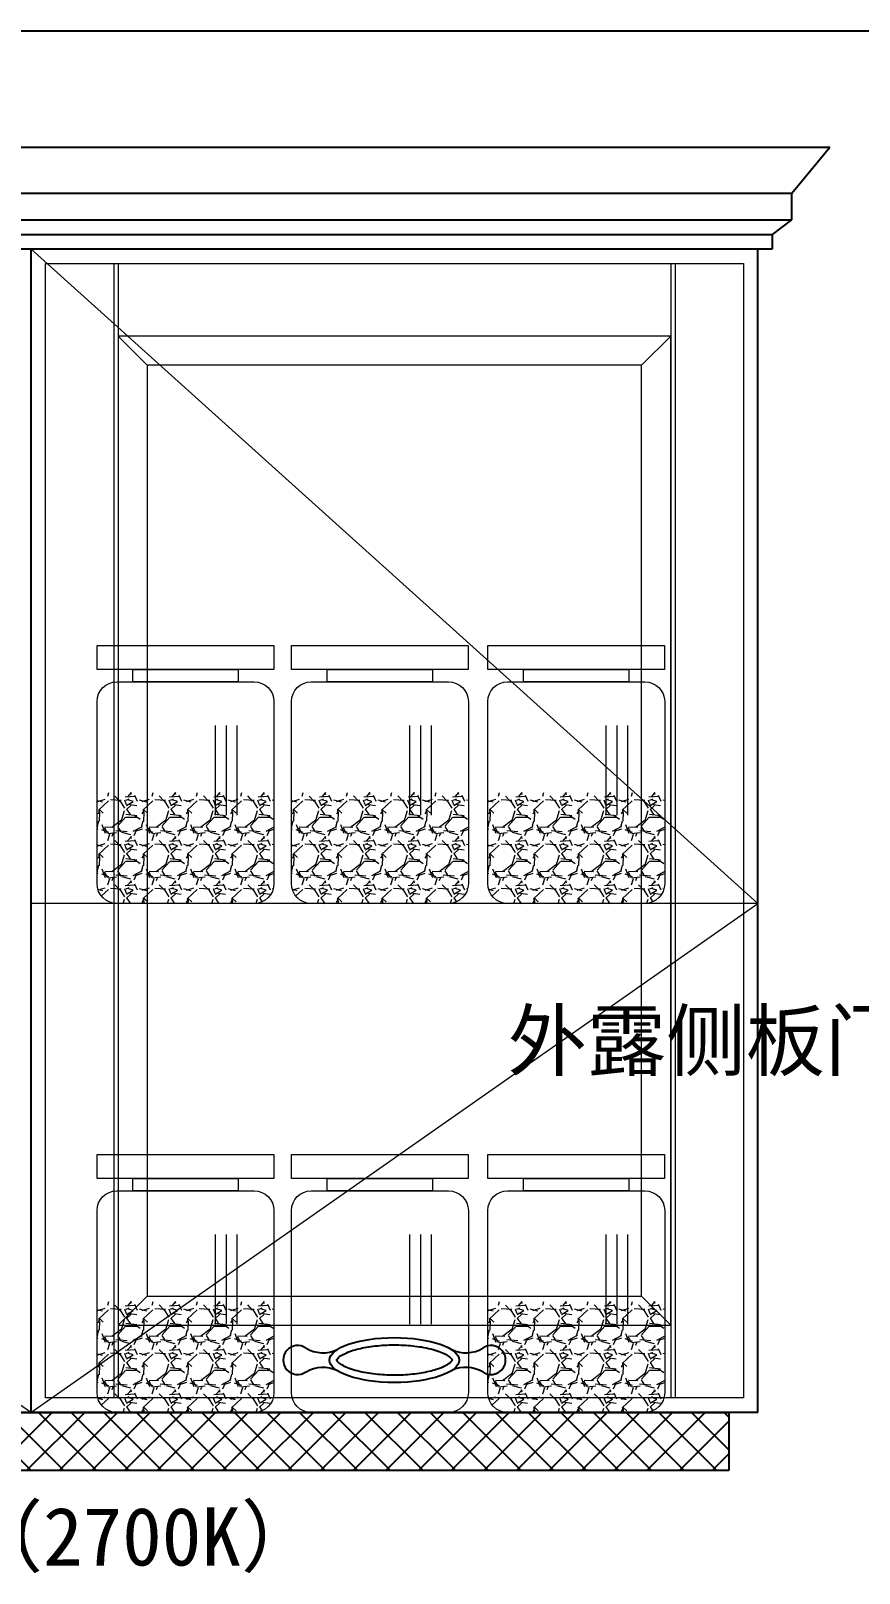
# Model space of a CAD drawing. Header units: millimetres. Extents: x 3104083 to 3173399, y -3165492 to -3044687.
# Drawn here: x 3115591 to 3116160, y -3099608 to -3098548 of the extents above; entities that cross this region are included whole.
import ezdxf

# ---------------------------------------------------------------- set-up
doc = ezdxf.new("R2010")
doc.units = ezdxf.units.MM
doc.header["$LTSCALE"] = 500
doc.header["$MEASUREMENT"] = 0
doc.linetypes.add('ACAD_ISO03W100', pattern=[30, 12, -18])
doc.layers.add('ZB_厨柜', color=7, linetype='CONTINUOUS')
doc.layers.add('柜体', color=2, linetype='CONTINUOUS')
doc.layers.add('墙体', color=6, linetype='CONTINUOUS', lineweight=25)
doc.layers.add('辅助线', color=252, linetype='CONTINUOUS', lineweight=13)
doc.styles.add('ZB_宋体', font='SimSun.ttf', dxfattribs={"height": 80})

# ---------------------------------------------------------------- blocks, each defined once
blk = doc.blocks.new('182')
at = {"layer": 'ZB_厨柜', "color": 253}
for centre, radius, start, end in [((71329.5, -32480.6), 10, 55.1094, 304.8906), ((71346.9, -32452.8), 22.8, 239.4342, 295.2951), ((71445.2, -32452.8), 22.8, 244.7079, 300.5688), ((71462.5, -32480.6), 10, 234.9056, 124.8807), ((71346.9, -32508.5), 22.8, 64.7049, 120.5658), ((71445.2, -32508.4), 22.8, 59.4372, 115.298)]:
    blk.add_arc(centre, radius, start, end, dxfattribs=at)
blk.add_ellipse((71396, -32480.6), major_axis=(-44.6, 0), ratio=0.345562, dxfattribs=at)
blk.add_open_spline([(71356.4, -32480.6), (71356.4, -32480.6), (71356.4, -32480.7), (71356.4, -32480.8), (71356.5, -32480.9), (71356.7, -32481.3), (71356.8, -32481.5), (71357.3, -32482), (71357.5, -32482.3), (71358.6, -32483.2), (71359.5, -32483.8), (71361.9, -32485.1), (71363.4, -32485.8), (71366.6, -32487), (71368.5, -32487.6), (71372.5, -32488.6), (71374.6, -32489.1), (71380.7, -32490.1), (71384.9, -32490.6), (71393.4, -32491.1), (71397.8, -32491.1), (71406.4, -32490.7), (71410.6, -32490.2), (71418.3, -32489), (71421.8, -32488.1), (71426.8, -32486.5), (71428.6, -32485.8), (71431.5, -32484.4), (71432.7, -32483.7), (71434.2, -32482.6), (71434.6, -32482.2), (71435.2, -32481.5), (71435.4, -32481.2), (71435.6, -32480.9), (71435.6, -32480.8), (71435.7, -32480.6), (71435.7, -32480.6), (71435.7, -32480.6), (71435.7, -32480.5), (71435.6, -32480.4), (71435.6, -32480.2), (71435.3, -32479.9), (71435.2, -32479.7), (71434.7, -32479.2), (71434.5, -32478.9), (71433.4, -32478), (71432.4, -32477.3), (71429.9, -32476), (71428.5, -32475.3), (71425.1, -32474.1), (71423.2, -32473.5), (71419.1, -32472.5), (71416.9, -32472), (71410.7, -32471), (71406.5, -32470.6), (71397.9, -32470.1), (71393.5, -32470.1), (71384.9, -32470.6), (71380.8, -32471.1), (71373.1, -32472.4), (71369.6, -32473.3), (71364.7, -32474.9), (71363.1, -32475.6), (71360.3, -32476.9), (71359.2, -32477.6), (71357.8, -32478.7), (71357.4, -32479.1), (71356.8, -32479.8), (71356.6, -32480), (71356.5, -32480.4), (71356.4, -32480.5), (71356.4, -32480.6), (71356.4, -32480.6), (71356.4, -32480.6)], degree=3, knots=[0, 0, 0, 0, 0.09599, 0.09599, 0.19198, 0.19198, 0.28797, 0.28797, 0.38396, 0.38396, 0.56459, 0.56459, 0.74522, 0.74522, 0.92585, 0.92585, 1.10648, 1.10648, 1.409669, 1.409669, 1.712859, 1.712859, 2.016048, 2.016048, 2.319237, 2.319237, 2.516071, 2.516071, 2.712905, 2.712905, 2.839586, 2.839586, 2.966267, 2.966267, 3.06056, 3.06056, 3.154854, 3.154854, 3.249148, 3.249148, 3.343442, 3.343442, 3.437735, 3.437735, 3.532029, 3.532029, 3.714701, 3.714701, 3.897373, 3.897373, 4.080045, 4.080045, 4.262717, 4.262717, 4.567087, 4.567087, 4.871458, 4.871458, 5.175828, 5.175828, 5.480199, 5.480199, 5.672389, 5.672389, 5.86458, 5.86458, 5.989753, 5.989753, 6.114926, 6.114926, 6.208858, 6.208858, 6.283185, 6.283185, 6.283185, 6.283185], dxfattribs=at)

msp = doc.modelspace()

# ---------------------------------------------------------------- hatches: boundary and pattern name
at = {"layer": '柜体'}
h = msp.add_hatch(dxfattribs=at)
h.set_pattern_fill('ANSI37', color=256, scale=5, style=0)
h.set_pattern_definition([(45, (2859236.78, -2992906.624), (-11.22532015, 11.22532015), []), (135, (2859236.78, -2992906.624), (-11.22532015, -11.22532015), [])])
h.paths.add_polyline_path([(3116070.718, -3099537.541), (3116070.718, -3099497.541), (3115040.718, -3099497.541), (3115040.718, -3099537.541)])
at = {"layer": '辅助线', "lineweight": 9}
h = msp.add_hatch(dxfattribs=at)
h.set_pattern_fill('GRAVEL', color=256, scale=1.2, style=0, double=1)
h.set_pattern_definition([(228.0128, (3129802.1102, -3089287.4773), (-243.8402072, -274.32033707), [4.10065, -405.966]), (184.9697, (3129799.367, -3089290.5253), (365.76059167, 30.4797849), [7.03686, -696.648]), (132.5104, (3129792.3566, -3089291.1349), (304.79977822, -335.2803275), [4.961784, -491.2164]), (267.2737, (3129780.4694, -3089298.7549), (30.47986765, 609.59980384), [6.40806, -634.3968]), (292.8337, (3129780.1646, -3089305.1557), (-152.40043267, 365.76020796), [6.28361, -622.0776]), (357.2737, (3129782.603, -3089310.9469), (-609.59980384, 30.47986765), [6.40806, -634.3968]), (37.6942, (3129789.0038, -3089311.2517), (-396.240250335, -304.799728284), [8.47433, -838.9572]), (72.2553, (3129795.7094, -3089306.07), (213.360426786, 670.56019447), [8.00064, -792.0636]), (121.4296, (3129798.1478, -3089298.45), (-243.84006282, 396.23953392), [6.429756, -636.546]), (175.2364, (3129794.795, -3089292.9637), (335.27973664, -30.47971395), [7.340556, -359.6868]), (222.3974, (3129787.4798, -3089292.35405), (-365.760011007, -335.27956381), [9.492936, -939.8016]), (138.8141, (3129810.6446, -3089299.0597), (-213.3598641, 182.8797187), [3.24006, -320.7672]), (171.4692, (3129808.2062, -3089296.926), (396.23939515, -60.9601536), [6.164184, -610.2552]), (225, (3129802.11, -3089296.012), (-6e-15, -30.47998), [4.31051, -38.79468]), (203.1986, (3129799.9766, -3089292.354), (152.4005139, 60.9602673), [2.32129, -229.8072]), (291.8014, (3129797.843, -3089293.2685), (-30.4800214, 91.4400589), [3.28279, -160.8576]), (30.9638, (3129799.062, -3089296.3165), (91.4399035, 60.9600475), [5.33184, -172.3956]), (161.5651, (3129803.634, -3089293.573), (60.960028, -30.4799547), [3.855444, -92.5308]), (16.3895, (3129780.1646, -3089293.2685), (304.80016817, 91.4398098), [5.401056, -534.7056]), (70.3462, (3129785.3462, -3089291.7445), (-121.91966026, -335.27952586), [4.53119, -448.5864]), (293.1986, (3129803.634, -3089287.4773), (-60.9602673, 152.4005139), [4.64256, -227.4864]), (343.6105, (3129805.463, -3089291.7445), (-304.80016817, 91.4398098), [5.401056, -534.7056]), (339.444, (3129780.1646, -3089312.166), (-152.4001892, 60.959926), [5.20842, -255.2124]), (294.7751, (3129785.0414, -3089313.9949), (-152.39964484, 335.27984431), [4.364064, -432.0432]), (66.8014, (3129803.939, -3089317.9573), (60.9602673, 152.4005139), [4.64256, -227.4864]), (17.354, (3129805.7678, -3089313.69), (-396.24002138, -121.9198161), [5.109396, -505.8288]), (69.444, (3129789.0038, -3089317.9573), (-60.959926, -152.4001892), [2.604216, -257.8176]), (101.3099, (3129802.11, -3089317.957), (-30.4798496, 121.9196095), [1.55418, -153.864]), (165.9638, (3129801.805, -3089316.433), (91.4400643, -30.4799472), [6.28361, -119.3886]), (186.009, (3129795.7094, -3089314.9093), (304.79955053, 30.47992882), [5.823204, -576.4968]), (303.6901, (3129799.062, -3089299.06), (-30.4800105, 60.959941), [4.39589, -105.50136]), (353.1572, (3129801.5006, -3089302.7173), (518.16021428, -60.96027302), [7.674684, -759.792]), (60.9454, (3129809.1206, -3089303.6317), (-121.9197164, -213.35949133), [3.138096, -310.6728]), (90, (3129810.645, -3089300.888), (-30.48, 30.48), [1.8288, -28.6512]), (120.2564, (3129795.0998, -3089313.9949), (121.9197416, -213.3598924), [4.234404, -419.2068]), (48.0128, (3129792.9662, -3089310.3373), (243.8402072, 274.32033707), [8.201316, -401.8656]), (0, (3129798.453, -3089304.24), (30.48, 30.48), [7.9248, -22.5552]), (325.3048, (3129806.3774, -3089304.2413), (-304.7994719, 213.36002029), [4.81932, -477.1116]), (254.0546, (3129810.3398, -3089306.9845), (-30.4800778, -121.9202904), [4.43795, -217.4604]), (207.646, (3129809.1206, -3089311.2517), (-579.11979659, -304.8001917), [7.22574, -715.35]), (175.4261, (3129802.7198, -3089314.6045), (-396.24009126, 30.479852535), [7.64435, -756.7896]), (175.4261, (3129802.7198, -3089314.6045), (-396.24009126, 30.479852535), [7.64435, -756.7896])])
h.paths.add_polyline_path([(3115757.917, -3099071.351), (3115636.281, -3099071.351), (3115636.281, -3099133.941, 0.41421356), (3115649.881, -3099147.541), (3115744.317, -3099147.541, 0.41421356), (3115757.917, -3099133.941)])
h = msp.add_hatch(dxfattribs=at)
h.set_pattern_fill('GRAVEL', color=256, scale=1.2, style=0, double=1)
h.set_pattern_definition([(228.0128, (3129935.746, -3089287.4773), (-243.8402072, -274.32033707), [4.10065, -405.966]), (184.9697, (3129933.0029, -3089290.5253), (365.76059167, 30.4797849), [7.03686, -696.648]), (132.5104, (3129925.9925, -3089291.1349), (304.79977822, -335.2803275), [4.961784, -491.2164]), (267.2737, (3129914.1053, -3089298.7549), (30.47986765, 609.59980384), [6.40806, -634.3968]), (292.8337, (3129913.8005, -3089305.1557), (-152.40043267, 365.76020796), [6.28361, -622.0776]), (357.2737, (3129916.2389, -3089310.9469), (-609.59980384, 30.47986765), [6.40806, -634.3968]), (37.6942, (3129922.6397, -3089311.2517), (-396.240250335, -304.799728284), [8.47433, -838.9572]), (72.2553, (3129929.3453, -3089306.07), (213.360426786, 670.56019447), [8.00064, -792.0636]), (121.4296, (3129931.7837, -3089298.45), (-243.84006282, 396.23953392), [6.429756, -636.546]), (175.2364, (3129928.4309, -3089292.9637), (335.27973664, -30.47971395), [7.340556, -359.6868]), (222.3974, (3129921.1157, -3089292.35405), (-365.760011007, -335.27956381), [9.492936, -939.8016]), (138.8141, (3129944.2805, -3089299.0597), (-213.3598641, 182.8797187), [3.24006, -320.7672]), (171.4692, (3129941.842, -3089296.926), (396.23939515, -60.9601536), [6.164184, -610.2552]), (225, (3129935.746, -3089296.012), (-6e-15, -30.47998), [4.31051, -38.79468]), (203.1986, (3129933.6125, -3089292.354), (152.4005139, 60.9602673), [2.32129, -229.8072]), (291.8014, (3129931.479, -3089293.2685), (-30.4800214, 91.4400589), [3.28279, -160.8576]), (30.9638, (3129932.698, -3089296.3165), (91.4399035, 60.9600475), [5.33184, -172.3956]), (161.5651, (3129937.27, -3089293.573), (60.960028, -30.4799547), [3.855444, -92.5308]), (16.3895, (3129913.8005, -3089293.2685), (304.80016817, 91.4398098), [5.401056, -534.7056]), (70.3462, (3129918.982, -3089291.7445), (-121.91966026, -335.27952586), [4.53119, -448.5864]), (293.1986, (3129937.27, -3089287.4773), (-60.9602673, 152.4005139), [4.64256, -227.4864]), (343.6105, (3129939.0989, -3089291.7445), (-304.80016817, 91.4398098), [5.401056, -534.7056]), (339.444, (3129913.8005, -3089312.166), (-152.4001892, 60.959926), [5.20842, -255.2124]), (294.7751, (3129918.6773, -3089313.9949), (-152.39964484, 335.27984431), [4.364064, -432.0432]), (66.8014, (3129937.575, -3089317.9573), (60.9602673, 152.4005139), [4.64256, -227.4864]), (17.354, (3129939.4037, -3089313.69), (-396.24002138, -121.9198161), [5.109396, -505.8288]), (69.444, (3129922.6397, -3089317.9573), (-60.959926, -152.4001892), [2.604216, -257.8176]), (101.3099, (3129935.746, -3089317.957), (-30.4798496, 121.9196095), [1.55418, -153.864]), (165.9638, (3129935.441, -3089316.433), (91.4400643, -30.4799472), [6.28361, -119.3886]), (186.009, (3129929.3453, -3089314.9093), (304.79955053, 30.47992882), [5.823204, -576.4968]), (303.6901, (3129932.698, -3089299.06), (-30.4800105, 60.959941), [4.39589, -105.50136]), (353.1572, (3129935.1365, -3089302.7173), (518.16021428, -60.96027302), [7.674684, -759.792]), (60.9454, (3129942.7565, -3089303.6317), (-121.9197164, -213.35949133), [3.138096, -310.6728]), (90, (3129944.28, -3089300.888), (-30.48, 30.48), [1.8288, -28.6512]), (120.2564, (3129928.7357, -3089313.9949), (121.9197416, -213.3598924), [4.234404, -419.2068]), (48.0128, (3129926.602, -3089310.3373), (243.8402072, 274.32033707), [8.201316, -401.8656]), (0, (3129932.088, -3089304.24), (30.48, 30.48), [7.9248, -22.5552]), (325.3048, (3129940.0133, -3089304.2413), (-304.7994719, 213.36002029), [4.81932, -477.1116]), (254.0546, (3129943.9757, -3089306.9845), (-30.4800778, -121.9202904), [4.43795, -217.4604]), (207.646, (3129942.7565, -3089311.2517), (-579.11979659, -304.8001917), [7.22574, -715.35]), (175.4261, (3129936.3557, -3089314.6045), (-396.24009126, 30.479852535), [7.64435, -756.7896]), (175.4261, (3129936.3557, -3089314.6045), (-396.24009126, 30.479852535), [7.64435, -756.7896])])
h.paths.add_polyline_path([(3115891.552, -3099071.351), (3115769.917, -3099071.351), (3115769.917, -3099133.941, 0.41421356), (3115783.517, -3099147.541), (3115877.952, -3099147.541, 0.41421356), (3115891.552, -3099133.941)])
h = msp.add_hatch(dxfattribs=at)
h.set_pattern_fill('GRAVEL', color=256, scale=1.2, style=0, double=1)
h.set_pattern_definition([(228.0128, (3130070.7528, -3089287.4773), (-243.8402072, -274.32033707), [4.10065, -405.966]), (184.9697, (3130068.0096, -3089290.5253), (365.76059167, 30.4797849), [7.03686, -696.648]), (132.5104, (3130060.9992, -3089291.1349), (304.79977822, -335.2803275), [4.961784, -491.2164]), (267.2737, (3130049.112, -3089298.7549), (30.47986765, 609.59980384), [6.40806, -634.3968]), (292.8337, (3130048.8072, -3089305.1557), (-152.40043267, 365.76020796), [6.28361, -622.0776]), (357.2737, (3130051.2456, -3089310.9469), (-609.59980384, 30.47986765), [6.40806, -634.3968]), (37.6942, (3130057.6464, -3089311.2517), (-396.240250335, -304.799728284), [8.47433, -838.9572]), (72.2553, (3130064.352, -3089306.07), (213.360426786, 670.56019447), [8.00064, -792.0636]), (121.4296, (3130066.7904, -3089298.45), (-243.84006282, 396.23953392), [6.429756, -636.546]), (175.2364, (3130063.4376, -3089292.9637), (335.27973664, -30.47971395), [7.340556, -359.6868]), (222.3974, (3130056.1224, -3089292.35405), (-365.760011007, -335.27956381), [9.492936, -939.8016]), (138.8141, (3130079.2872, -3089299.0597), (-213.3598641, 182.8797187), [3.24006, -320.7672]), (171.4692, (3130076.8488, -3089296.926), (396.23939515, -60.9601536), [6.164184, -610.2552]), (225, (3130070.753, -3089296.012), (-6e-15, -30.47998), [4.31051, -38.79468]), (203.1986, (3130068.6192, -3089292.354), (152.4005139, 60.9602673), [2.32129, -229.8072]), (291.8014, (3130066.4856, -3089293.2685), (-30.4800214, 91.4400589), [3.28279, -160.8576]), (30.9638, (3130067.705, -3089296.3165), (91.4399035, 60.9600475), [5.33184, -172.3956]), (161.5651, (3130072.277, -3089293.573), (60.960028, -30.4799547), [3.855444, -92.5308]), (16.3895, (3130048.8072, -3089293.2685), (304.80016817, 91.4398098), [5.401056, -534.7056]), (70.3462, (3130053.9888, -3089291.7445), (-121.91966026, -335.27952586), [4.53119, -448.5864]), (293.1986, (3130072.277, -3089287.4773), (-60.9602673, 152.4005139), [4.64256, -227.4864]), (343.6105, (3130074.1056, -3089291.7445), (-304.80016817, 91.4398098), [5.401056, -534.7056]), (339.444, (3130048.8072, -3089312.166), (-152.4001892, 60.959926), [5.20842, -255.2124]), (294.7751, (3130053.684, -3089313.9949), (-152.39964484, 335.27984431), [4.364064, -432.0432]), (66.8014, (3130072.5816, -3089317.9573), (60.9602673, 152.4005139), [4.64256, -227.4864]), (17.354, (3130074.4104, -3089313.69), (-396.24002138, -121.9198161), [5.109396, -505.8288]), (69.444, (3130057.6464, -3089317.9573), (-60.959926, -152.4001892), [2.604216, -257.8176]), (101.3099, (3130070.753, -3089317.957), (-30.4798496, 121.9196095), [1.55418, -153.864]), (165.9638, (3130070.448, -3089316.433), (91.4400643, -30.4799472), [6.28361, -119.3886]), (186.009, (3130064.352, -3089314.9093), (304.79955053, 30.47992882), [5.823204, -576.4968]), (303.6901, (3130067.705, -3089299.06), (-30.4800105, 60.959941), [4.39589, -105.50136]), (353.1572, (3130070.1432, -3089302.7173), (518.16021428, -60.96027302), [7.674684, -759.792]), (60.9454, (3130077.7632, -3089303.6317), (-121.9197164, -213.35949133), [3.138096, -310.6728]), (90, (3130079.287, -3089300.888), (-30.48, 30.48), [1.8288, -28.6512]), (120.2564, (3130063.7424, -3089313.9949), (121.9197416, -213.3598924), [4.234404, -419.2068]), (48.0128, (3130061.6088, -3089310.3373), (243.8402072, 274.32033707), [8.201316, -401.8656]), (0, (3130067.095, -3089304.24), (30.48, 30.48), [7.9248, -22.5552]), (325.3048, (3130075.02, -3089304.2413), (-304.7994719, 213.36002029), [4.81932, -477.1116]), (254.0546, (3130078.9824, -3089306.9845), (-30.4800778, -121.9202904), [4.43795, -217.4604]), (207.646, (3130077.7632, -3089311.2517), (-579.11979659, -304.8001917), [7.22574, -715.35]), (175.4261, (3130071.3624, -3089314.6045), (-396.24009126, 30.479852535), [7.64435, -756.7896]), (175.4261, (3130071.3624, -3089314.6045), (-396.24009126, 30.479852535), [7.64435, -756.7896])])
h.paths.add_polyline_path([(3116026.559, -3099071.351), (3115904.924, -3099071.351), (3115904.924, -3099133.941, 0.41421356), (3115918.524, -3099147.541), (3116012.959, -3099147.541, 0.41421356), (3116026.559, -3099133.941)])
h = msp.add_hatch(dxfattribs=at)
h.set_pattern_fill('GRAVEL', color=256, scale=1.2, style=0, double=1)
h.set_pattern_definition([(228.0128, (3129802.1102, -3089637.4773), (-243.8402072, -274.32033707), [4.10065, -405.966]), (184.9697, (3129799.367, -3089640.5253), (365.76059167, 30.4797849), [7.03686, -696.648]), (132.5104, (3129792.3566, -3089641.1349), (304.79977822, -335.2803275), [4.961784, -491.2164]), (267.2737, (3129780.4694, -3089648.7549), (30.47986765, 609.59980384), [6.40806, -634.3968]), (292.8337, (3129780.1646, -3089655.1557), (-152.40043267, 365.76020796), [6.28361, -622.0776]), (357.2737, (3129782.603, -3089660.9469), (-609.59980384, 30.47986765), [6.40806, -634.3968]), (37.6942, (3129789.0038, -3089661.2517), (-396.240250335, -304.799728284), [8.47433, -838.9572]), (72.2553, (3129795.7094, -3089656.07), (213.360426786, 670.56019447), [8.00064, -792.0636]), (121.4296, (3129798.1478, -3089648.45), (-243.84006282, 396.23953392), [6.429756, -636.546]), (175.2364, (3129794.795, -3089642.9637), (335.27973664, -30.47971395), [7.340556, -359.6868]), (222.3974, (3129787.4798, -3089642.3541), (-365.760011007, -335.27956381), [9.492936, -939.8016]), (138.8141, (3129810.6446, -3089649.0597), (-213.3598641, 182.8797187), [3.24006, -320.7672]), (171.4692, (3129808.2062, -3089646.926), (396.23939515, -60.9601536), [6.164184, -610.2552]), (225, (3129802.11, -3089646.012), (-6e-15, -30.47998), [4.31051, -38.79468]), (203.1986, (3129799.9766, -3089642.354), (152.4005139, 60.9602673), [2.32129, -229.8072]), (291.8014, (3129797.843, -3089643.2685), (-30.4800214, 91.4400589), [3.28279, -160.8576]), (30.9638, (3129799.062, -3089646.3165), (91.4399035, 60.9600475), [5.33184, -172.3956]), (161.5651, (3129803.634, -3089643.573), (60.960028, -30.4799547), [3.855444, -92.5308]), (16.3895, (3129780.1646, -3089643.2685), (304.80016817, 91.4398098), [5.401056, -534.7056]), (70.3462, (3129785.3462, -3089641.7445), (-121.91966026, -335.27952586), [4.53119, -448.5864]), (293.1986, (3129803.634, -3089637.4773), (-60.9602673, 152.4005139), [4.64256, -227.4864]), (343.6105, (3129805.463, -3089641.7445), (-304.80016817, 91.4398098), [5.401056, -534.7056]), (339.444, (3129780.1646, -3089662.166), (-152.4001892, 60.959926), [5.20842, -255.2124]), (294.7751, (3129785.0414, -3089663.9949), (-152.39964484, 335.27984431), [4.364064, -432.0432]), (66.8014, (3129803.939, -3089667.9573), (60.9602673, 152.4005139), [4.64256, -227.4864]), (17.354, (3129805.7678, -3089663.69), (-396.24002138, -121.9198161), [5.109396, -505.8288]), (69.444, (3129789.0038, -3089667.9573), (-60.959926, -152.4001892), [2.604216, -257.8176]), (101.3099, (3129802.11, -3089667.957), (-30.4798496, 121.9196095), [1.55418, -153.864]), (165.9638, (3129801.805, -3089666.433), (91.4400643, -30.4799472), [6.28361, -119.3886]), (186.009, (3129795.7094, -3089664.9093), (304.79955053, 30.47992882), [5.823204, -576.4968]), (303.6901, (3129799.062, -3089649.06), (-30.4800105, 60.959941), [4.39589, -105.50136]), (353.1572, (3129801.5006, -3089652.7173), (518.16021428, -60.96027302), [7.674684, -759.792]), (60.9454, (3129809.1206, -3089653.6317), (-121.9197164, -213.35949133), [3.138096, -310.6728]), (90, (3129810.645, -3089650.888), (-30.48, 30.48), [1.8288, -28.6512]), (120.2564, (3129795.0998, -3089663.9949), (121.9197416, -213.3598924), [4.234404, -419.2068]), (48.0128, (3129792.9662, -3089660.3373), (243.8402072, 274.32033707), [8.201316, -401.8656]), (0, (3129798.453, -3089654.24), (30.48, 30.48), [7.9248, -22.5552]), (325.3048, (3129806.3774, -3089654.2413), (-304.7994719, 213.36002029), [4.81932, -477.1116]), (254.0546, (3129810.3398, -3089656.9845), (-30.4800778, -121.9202904), [4.43795, -217.4604]), (207.646, (3129809.1206, -3089661.2517), (-579.11979659, -304.8001917), [7.22574, -715.35]), (175.4261, (3129802.7198, -3089664.6045), (-396.24009126, 30.479852535), [7.64435, -756.7896]), (175.4261, (3129802.7198, -3089664.6045), (-396.24009126, 30.479852535), [7.64435, -756.7896])])
h.paths.add_polyline_path([(3115757.917, -3099421.351), (3115636.281, -3099421.351), (3115636.281, -3099483.941, 0.41421356), (3115649.881, -3099497.541), (3115744.317, -3099497.541, 0.41421356), (3115757.917, -3099483.941)])
h = msp.add_hatch(dxfattribs=at)
h.set_pattern_fill('GRAVEL', color=256, scale=1.2, style=0, double=1)
h.set_pattern_definition([(228.0128, (3130070.7528, -3089637.4773), (-243.8402072, -274.32033707), [4.10065, -405.966]), (184.9697, (3130068.0096, -3089640.5253), (365.76059167, 30.4797849), [7.03686, -696.648]), (132.5104, (3130060.9992, -3089641.1349), (304.79977822, -335.2803275), [4.961784, -491.2164]), (267.2737, (3130049.112, -3089648.7549), (30.47986765, 609.59980384), [6.40806, -634.3968]), (292.8337, (3130048.8072, -3089655.1557), (-152.40043267, 365.76020796), [6.28361, -622.0776]), (357.2737, (3130051.2456, -3089660.9469), (-609.59980384, 30.47986765), [6.40806, -634.3968]), (37.6942, (3130057.6464, -3089661.2517), (-396.240250335, -304.799728284), [8.47433, -838.9572]), (72.2553, (3130064.352, -3089656.07), (213.360426786, 670.56019447), [8.00064, -792.0636]), (121.4296, (3130066.7904, -3089648.45), (-243.84006282, 396.23953392), [6.429756, -636.546]), (175.2364, (3130063.4376, -3089642.9637), (335.27973664, -30.47971395), [7.340556, -359.6868]), (222.3974, (3130056.1224, -3089642.3541), (-365.760011007, -335.27956381), [9.492936, -939.8016]), (138.8141, (3130079.2872, -3089649.0597), (-213.3598641, 182.8797187), [3.24006, -320.7672]), (171.4692, (3130076.8488, -3089646.926), (396.23939515, -60.9601536), [6.164184, -610.2552]), (225, (3130070.753, -3089646.012), (-6e-15, -30.47998), [4.31051, -38.79468]), (203.1986, (3130068.6192, -3089642.354), (152.4005139, 60.9602673), [2.32129, -229.8072]), (291.8014, (3130066.4856, -3089643.2685), (-30.4800214, 91.4400589), [3.28279, -160.8576]), (30.9638, (3130067.705, -3089646.3165), (91.4399035, 60.9600475), [5.33184, -172.3956]), (161.5651, (3130072.277, -3089643.573), (60.960028, -30.4799547), [3.855444, -92.5308]), (16.3895, (3130048.8072, -3089643.2685), (304.80016817, 91.4398098), [5.401056, -534.7056]), (70.3462, (3130053.9888, -3089641.7445), (-121.91966026, -335.27952586), [4.53119, -448.5864]), (293.1986, (3130072.277, -3089637.4773), (-60.9602673, 152.4005139), [4.64256, -227.4864]), (343.6105, (3130074.1056, -3089641.7445), (-304.80016817, 91.4398098), [5.401056, -534.7056]), (339.444, (3130048.8072, -3089662.166), (-152.4001892, 60.959926), [5.20842, -255.2124]), (294.7751, (3130053.684, -3089663.9949), (-152.39964484, 335.27984431), [4.364064, -432.0432]), (66.8014, (3130072.5816, -3089667.9573), (60.9602673, 152.4005139), [4.64256, -227.4864]), (17.354, (3130074.4104, -3089663.69), (-396.24002138, -121.9198161), [5.109396, -505.8288]), (69.444, (3130057.6464, -3089667.9573), (-60.959926, -152.4001892), [2.604216, -257.8176]), (101.3099, (3130070.753, -3089667.957), (-30.4798496, 121.9196095), [1.55418, -153.864]), (165.9638, (3130070.448, -3089666.433), (91.4400643, -30.4799472), [6.28361, -119.3886]), (186.009, (3130064.352, -3089664.9093), (304.79955053, 30.47992882), [5.823204, -576.4968]), (303.6901, (3130067.705, -3089649.06), (-30.4800105, 60.959941), [4.39589, -105.50136]), (353.1572, (3130070.1432, -3089652.7173), (518.16021428, -60.96027302), [7.674684, -759.792]), (60.9454, (3130077.7632, -3089653.6317), (-121.9197164, -213.35949133), [3.138096, -310.6728]), (90, (3130079.287, -3089650.888), (-30.48, 30.48), [1.8288, -28.6512]), (120.2564, (3130063.7424, -3089663.9949), (121.9197416, -213.3598924), [4.234404, -419.2068]), (48.0128, (3130061.6088, -3089660.3373), (243.8402072, 274.32033707), [8.201316, -401.8656]), (0, (3130067.095, -3089654.24), (30.48, 30.48), [7.9248, -22.5552]), (325.3048, (3130075.02, -3089654.2413), (-304.7994719, 213.36002029), [4.81932, -477.1116]), (254.0546, (3130078.9824, -3089656.9845), (-30.4800778, -121.9202904), [4.43795, -217.4604]), (207.646, (3130077.7632, -3089661.2517), (-579.11979659, -304.8001917), [7.22574, -715.35]), (175.4261, (3130071.3624, -3089664.6045), (-396.24009126, 30.479852535), [7.64435, -756.7896]), (175.4261, (3130071.3624, -3089664.6045), (-396.24009126, 30.479852535), [7.64435, -756.7896])])
h.paths.add_polyline_path([(3116026.559, -3099421.351), (3115904.924, -3099421.351), (3115904.924, -3099483.941, 0.41421356), (3115918.524, -3099497.541), (3116012.959, -3099497.541, 0.41421356), (3116026.559, -3099483.941)])

# ---------------------------------------------------------------- linework, layer by layer
at = {"layer": '墙体'}
msp.add_line((3115040.718, -3098547.541), (3116970.718, -3098547.541), dxfattribs=at)
at = {"layer": '柜体'}
for p, q in [((3115040.718, -3098627.541), (3116140.222, -3098627.541)), ((3116113.957, -3098659.239), (3116140.222, -3098627.541)), ((3115040.718, -3098659.239), (3116113.957, -3098659.239)), ((3116113.957, -3098677.541), (3116113.957, -3098659.239)), ((3115040.718, -3098677.541), (3116113.957, -3098677.541)), ((3116100.718, -3098687.541), (3116113.957, -3098677.541)), ((3115040.718, -3098687.541), (3116100.718, -3098687.541)), ((3116100.718, -3098697.541), (3116100.718, -3098687.541)), ((3115040.718, -3098697.541), (3116100.718, -3098697.541)), ((3115590.718, -3098697.541), (3115590.718, -3099497.541)), ((3116090.718, -3099497.541), (3116090.718, -3098697.541)), ((3116090.718, -3098697.541), (3116100.718, -3098697.541)), ((3115040.718, -3099497.541), (3116070.718, -3099497.541)), ((3116090.718, -3099497.541), (3115040.718, -3099497.541)), ((3116070.718, -3099497.541), (3116070.718, -3099537.541)), ((3116070.718, -3099537.541), (3115040.718, -3099537.541))]:
    msp.add_line(p, q, dxfattribs=at)
at = {"layer": '辅助线', "linetype": 'ACAD_ISO03W100'}
for p, q in [((3116090.718, -3099147.541), (3115590.718, -3098697.541)), ((3115590.718, -3099497.541), (3115090.718, -3099147.541)), ((3115590.718, -3099497.541), (3116090.718, -3099147.541)), ((3116090.718, -3099147.541), (3115590.718, -3099147.541))]:
    msp.add_line(p, q, dxfattribs=at)
at = {"layer": '辅助线', "color": 250}
for p, q in [((3115647.718, -3098707.541), (3115647.718, -3099487.541)), ((3116033.718, -3098707.541), (3116033.718, -3099487.541))]:
    msp.add_line(p, q, dxfattribs=at)
at = {"layer": '辅助线', "color": 252}
for p, q in [((3115650.718, -3098707.541), (3115650.718, -3099487.541)), ((3116030.718, -3098707.541), (3116030.718, -3099487.541)), ((3115650.718, -3098757.541), (3115670.718, -3098777.541)), ((3116030.718, -3098757.541), (3116010.718, -3098777.541))]:
    msp.add_line(p, q, dxfattribs=at)
at = {"layer": '辅助线', "lineweight": 9}
for p, q in [((3115717.48, -3099025.208), (3115717.48, -3099086.951)), ((3115724.97, -3099025.208), (3115724.97, -3099086.951)), ((3115732.459, -3099025.208), (3115732.459, -3099086.951)), ((3115851.116, -3099025.208), (3115851.116, -3099086.951)), ((3115858.606, -3099025.208), (3115858.606, -3099086.951)), ((3115866.095, -3099025.208), (3115866.095, -3099086.951)), ((3115986.123, -3099025.208), (3115986.123, -3099086.951)), ((3115993.612, -3099025.208), (3115993.612, -3099086.951)), ((3116001.102, -3099025.208), (3116001.102, -3099086.951)), ((3115717.48, -3099375.208), (3115717.48, -3099436.951)), ((3115724.97, -3099375.208), (3115724.97, -3099436.951)), ((3115732.459, -3099375.208), (3115732.459, -3099436.951)), ((3115851.116, -3099375.208), (3115851.116, -3099436.951)), ((3115858.606, -3099375.208), (3115858.606, -3099436.951)), ((3115866.095, -3099375.208), (3115866.095, -3099436.951)), ((3115986.123, -3099375.208), (3115986.123, -3099436.951)), ((3115993.612, -3099375.208), (3115993.612, -3099436.951)), ((3116001.102, -3099375.208), (3116001.102, -3099436.951)), ((3115670.718, -3099417.541), (3115650.718, -3099437.541)), ((3116010.718, -3099417.541), (3116030.718, -3099437.541))]:
    msp.add_line(p, q, dxfattribs=at)
at = {"layer": '辅助线', "color": 250}
msp.add_lwpolyline([(3116080.718, -3099487.541), (3115600.718, -3099487.541), (3115600.718, -3098707.541), (3116080.718, -3098707.541)], close=True, dxfattribs=at)
at = {"layer": '辅助线', "color": 252}
for points in [[(3115650.718, -3099437.541), (3116030.718, -3099437.541), (3116030.718, -3098757.541), (3115650.718, -3098757.541)], [(3115670.718, -3099417.541), (3116010.718, -3099417.541), (3116010.718, -3098777.541), (3115670.718, -3098777.541)]]:
    msp.add_lwpolyline(points, close=True, dxfattribs=at)
at = {"layer": '辅助线', "lineweight": 9}
for points in [[(3115636.408, -3098970.081), (3115757.79, -3098970.081), (3115757.79, -3098986.771), (3115636.408, -3098986.771)], [(3115770.044, -3098970.081), (3115891.425, -3098970.081), (3115891.425, -3098986.771), (3115770.044, -3098986.771)], [(3115905.051, -3098970.081), (3116026.432, -3098970.081), (3116026.432, -3098986.771), (3115905.051, -3098986.771)], [(3115660.949, -3098986.771), (3115733.248, -3098986.771), (3115733.248, -3098995.162), (3115660.949, -3098995.162)], [(3115794.585, -3098986.771), (3115866.884, -3098986.771), (3115866.884, -3098995.162), (3115794.585, -3098995.162)], [(3115929.592, -3098986.771), (3116001.891, -3098986.771), (3116001.891, -3098995.162), (3115929.592, -3098995.162)], [(3115636.408, -3099320.081), (3115757.79, -3099320.081), (3115757.79, -3099336.771), (3115636.408, -3099336.771)], [(3115770.044, -3099320.081), (3115891.425, -3099320.081), (3115891.425, -3099336.771), (3115770.044, -3099336.771)], [(3115905.051, -3099320.081), (3116026.432, -3099320.081), (3116026.432, -3099336.771), (3115905.051, -3099336.771)], [(3115660.949, -3099336.771), (3115733.248, -3099336.771), (3115733.248, -3099345.162), (3115660.949, -3099345.162)], [(3115794.585, -3099336.771), (3115866.884, -3099336.771), (3115866.884, -3099345.162), (3115794.585, -3099345.162)], [(3115929.592, -3099336.771), (3116001.891, -3099336.771), (3116001.891, -3099345.162), (3115929.592, -3099345.162)]]:
    msp.add_lwpolyline(points, close=True, dxfattribs=at)
for points in [[(3115649.881, -3098995.162), (3115744.317, -3098995.162, -0.41421356), (3115757.917, -3099008.762), (3115757.917, -3099133.941, -0.41421356), (3115744.317, -3099147.541), (3115649.881, -3099147.541, -0.41421356), (3115636.281, -3099133.941), (3115636.281, -3099008.762, -0.41421356)], [(3115783.517, -3098995.162), (3115877.952, -3098995.162, -0.41421356), (3115891.552, -3099008.762), (3115891.552, -3099133.941, -0.41421356), (3115877.952, -3099147.541), (3115783.517, -3099147.541, -0.41421356), (3115769.917, -3099133.941), (3115769.917, -3099008.762, -0.41421356)], [(3115918.524, -3098995.162), (3116012.959, -3098995.162, -0.41421356), (3116026.559, -3099008.762), (3116026.559, -3099133.941, -0.41421356), (3116012.959, -3099147.541), (3115918.524, -3099147.541, -0.41421356), (3115904.924, -3099133.941), (3115904.924, -3099008.762, -0.41421356)], [(3115649.881, -3099345.162), (3115744.317, -3099345.162, -0.41421356), (3115757.917, -3099358.762), (3115757.917, -3099483.941, -0.41421356), (3115744.317, -3099497.541), (3115649.881, -3099497.541, -0.41421356), (3115636.281, -3099483.941), (3115636.281, -3099358.762, -0.41421356)], [(3115783.517, -3099345.162), (3115877.952, -3099345.162, -0.41421356), (3115891.552, -3099358.762), (3115891.552, -3099483.941, -0.41421356), (3115877.952, -3099497.541), (3115783.517, -3099497.541, -0.41421356), (3115769.917, -3099483.941), (3115769.917, -3099358.762, -0.41421356)], [(3115918.524, -3099345.162), (3116012.959, -3099345.162, -0.41421356), (3116026.559, -3099358.762), (3116026.559, -3099483.941, -0.41421356), (3116012.959, -3099497.541), (3115918.524, -3099497.541, -0.41421356), (3115904.924, -3099483.941), (3115904.924, -3099358.762, -0.41421356)]]:
    msp.add_lwpolyline(points, format="xyb", close=True, dxfattribs=at)

# ---------------------------------------------------------------- block references
msp.add_blockref('182', (3044444.686, -3066980.931), dxfattribs=at)

# ---------------------------------------------------------------- texts
at = {"layer": 'ZB_厨柜', "color": 35, "char_height": 40, "width": 704.1536, "style": 'ZB_宋体'}
for s, insert, attachment_point in [('{\\fSimSun|b0|i0|c134|p54;外露侧板门板色}', (3116300.473, -3099221.904), 3), ('{\\fSimSun|b0|i0|c134|p54;底板安装T5灯（2700K）}', (3115217.339, -3099562.83), 1)]:
    msp.add_mtext(s, dxfattribs=dict(at, insert=insert, attachment_point=attachment_point))

doc.saveas('drawing.dxf')
